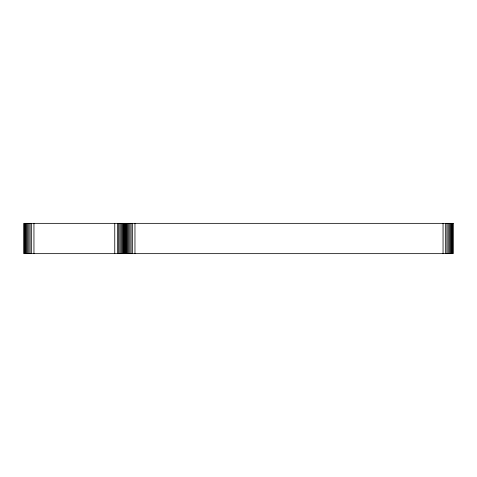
<?xml version="1.0" encoding="UTF-8"?>
<svg xmlns="http://www.w3.org/2000/svg" width="477" height="477" viewBox="0 0 477 477"><rect width="100%" height="100%" fill="white"/><g stroke="black" fill="none" stroke-linecap="round" stroke-linejoin="round"><path stroke-width="0.72" d="M452.804 223.349L452.804 253.651M452.381 223.349L452.381 253.651M451.797 223.349L451.797 253.651M451.063 223.349L451.063 253.651M450.193 223.349L450.193 253.651M449.197 223.349L449.197 253.651M448.1 223.349L448.1 253.651M446.913 223.349L446.913 253.651M445.661 223.349L445.661 253.651M443.05 223.349L443.05 253.651M134.961 223.349L134.961 253.651M132.35 223.349L132.35 253.651M131.097 223.349L131.097 253.651M129.911 223.349L129.911 253.651M128.814 223.349L128.814 253.651M127.818 223.349L127.818 253.651M126.948 223.349L126.948 253.651M126.214 223.349L126.214 253.651M125.63 223.349L125.63 253.651M125.207 223.349L125.207 253.651M124.861 223.349L124.861 253.651M124.515 223.349L124.515 253.651M124.092 223.349L124.092 253.651M123.507 223.349L123.507 253.651M122.774 223.349L122.774 253.651M121.903 223.349L121.903 253.651M120.908 223.349L120.908 253.651M119.81 223.349L119.81 253.651M118.624 223.349L118.624 253.651M117.378 223.349L117.378 253.651M114.76 223.349L114.76 253.651M33.95 223.349L33.95 253.651M31.339 223.349L31.339 253.651M30.087 223.349L30.087 253.651M28.9 223.349L28.9 253.651M27.803 223.349L27.803 253.651M26.807 223.349L26.807 253.651M25.937 223.349L25.937 253.651M25.203 223.349L25.203 253.651M24.619 223.349L24.619 253.651M24.196 223.349L24.196 253.651M453.15 223.349L23.85 223.349L23.85 253.651L453.15 253.651L453.15 223.349"/></g></svg>
